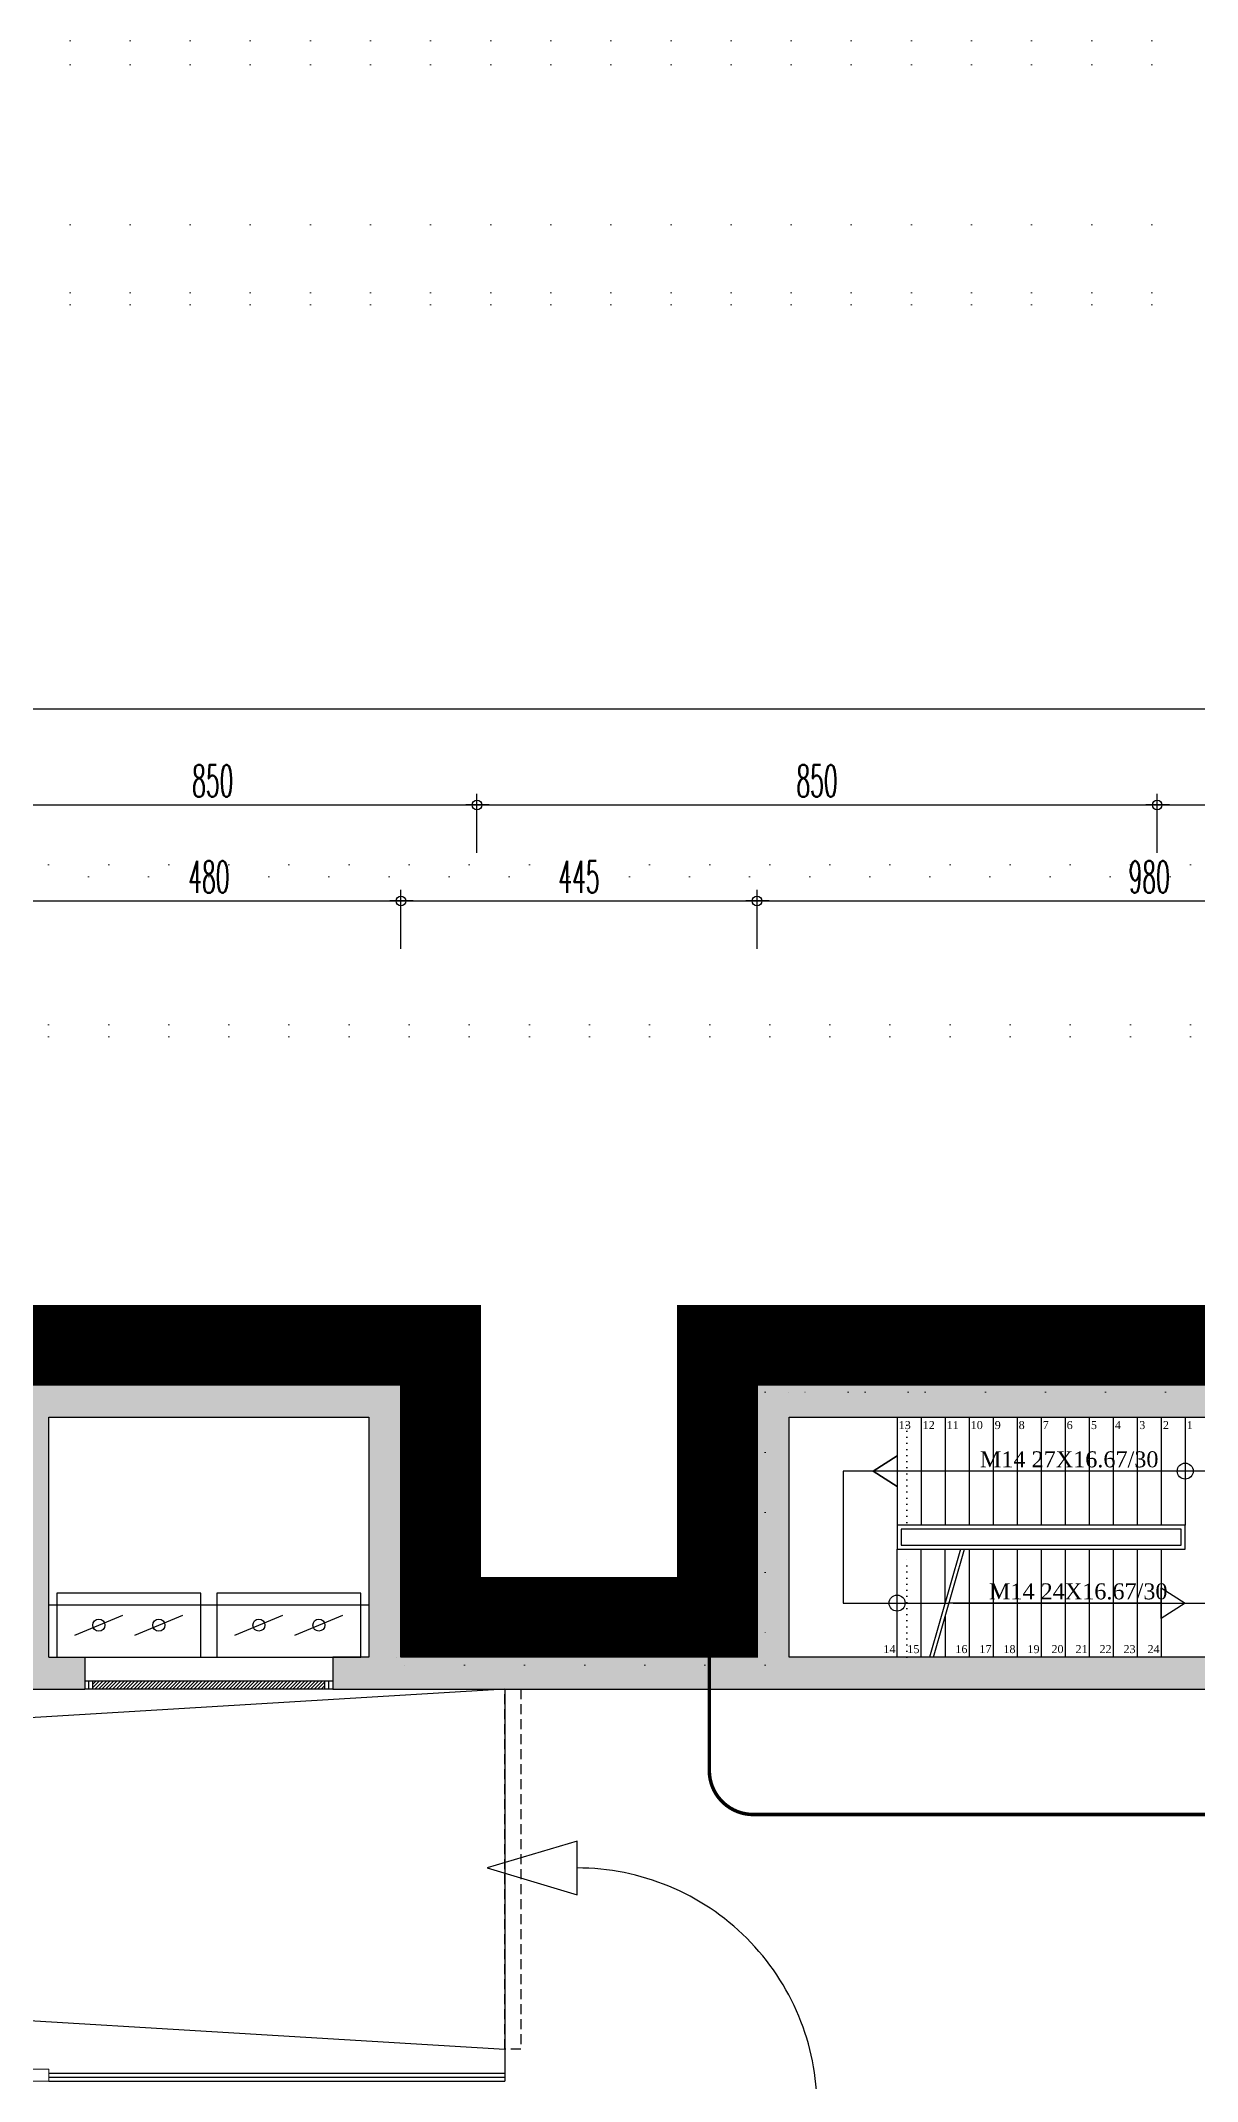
# Model space of a CAD drawing. Extents: x -5598 to 26293, y -3808 to 13850.
# Drawn here: x 10630 to 12075, y 11300 to 13850 of the extents above; entities that cross this region are included whole.
import ezdxf
from ezdxf.enums import TextEntityAlignment as Align

# ---------------------------------------------------------------- set-up
doc = ezdxf.new("R2010")
doc.units = 0
doc.header["$LTSCALE"] = 100
doc.header["$MEASUREMENT"] = 0
doc.linetypes.add('DOT', pattern=[0.25, 0, -0.25])
doc.linetypes.add('HIDDEN', pattern=[0.375, 0.25, -0.125])
for name, color, linetype in [('GOR', 7, 'Continuous'), ('IZ', 7, 'Continuous'), ('KA-PEN', 5, 'Continuous'), ('KOLON', 7, 'Continuous'), ('MEKANIK', 7, 'Continuous'), ('MERD', 7, 'Continuous'), ('OK', 7, 'Continuous'), ('OLCU DIS', 7, 'Continuous'), ('SOLID', 7, 'Continuous'), ('TARAMA', 7, 'Continuous'), ('YAZI', 7, 'Continuous')]:
    doc.layers.add(name, color=color, linetype=linetype)
for name, color, linetype, lineweight in [('Y-DETAIL NUMBER', 140, 'Continuous', 18), ('Y-DUVAR GAZBETON', 161, 'Continuous', 20), ('YOLLAR', 7, 'Continuous', 15)]:
    doc.layers.add(name, color=color, linetype=linetype, lineweight=lineweight)
doc.styles.add('olcu', font='romans.shx', dxfattribs={"width": 0.5})
doc.styles.add('YAZI', font='times.ttf')
doc.dimstyles.new('1-200', dxfattribs={"dimtxt": 40, "dimasz": 2, "dimexe": 0, "dimexo": 0, "dimgap": 10, "dimtad": 1, "dimdec": 4, "dimrnd": 0.1, "dimzin": 9, "dimdsep": 46, "dimtxsty": 'olcu', "dimblk1": 'SOL', "dimblk2": 'SAG', "dimsah": 1, "dimcen": 0, "dimse1": 1, "dimse2": 1, "dimclre": 13, "dimadec": 0, "dimazin": 0, "dimtfac": 1, "dimtdec": 4, "dimtix": 1, "dimtmove": 2, "dimatfit": 2, "dimldrblk": 'SOL', "dimfxl": 0, "dimtolj": 1, "dimarcsym": 0})

# ---------------------------------------------------------------- blocks, each defined once
blk = doc.blocks.new('OK-OTOPARK2')
at = {"layer": 'OK'}
blk.add_lwpolyline([(212.1, 87.9, 0.414214), (-87.9, -212.1)], format="xyb", dxfattribs=at)
blk.add_lwpolyline([(-88.2, -324.2), (-54.2, -212.1), (-121.6, -212.1)], close=True, dxfattribs=at)
blk = doc.blocks.new('*U550')
at = {"color": 0, "linetype": 'ByBlock', "ltscale": 3}
for p, q in [((14849.9, 1530), (-5410.1, 1530)), ((14849.9, 1500), (-5410.1, 1500)), ((14849.9, 1300), (-5410.1, 1300)), ((14849.9, 1215), (-5410.1, 1215)), ((14849.9, 1200), (-5410.1, 1200)), ((1230, 500), (7363, 500)), ((7363, 485), (1230, 485))]:
    blk.add_line(p, q, dxfattribs=at)
at = {"color": 16, "linetype": 'ByBlock', "ltscale": 3}
for p, q in [((1230, 300), (7363, 300)), ((1230, 285), (7363, 285)), ((6456, -149), (5645, -149)), ((5645, -149), (5645, -490)), ((6456, -159), (5655, -159)), ((5655, -159), (5655, -500)), ((5645, -490), (5180, -490)), ((5655, -500), (5180, -500))]:
    blk.add_line(p, q, dxfattribs=at)
for points in [[(5834, -149), (5645, -149), (5645, -490), (5180, -490)], [(5834, -159), (5655, -159), (5655, -500), (5180, -500)]]:
    blk.add_lwpolyline(points, dxfattribs=at)
blk = doc.blocks.new('*U542')
h = blk.add_hatch()
h.set_pattern_fill('LINE', color=16, scale=25, angle=45)
h.set_pattern_definition([(45, (160, 0), (-2.20971, 2.20971), [])])
h.paths.add_polyline_path([(300, -10), (300, 0), (10, 0), (10, -10)])
at = {"color": 0}
for p, q in [((0, 0), (310, 0)), ((5, 0), (5, -10)), ((10, 0), (10, -10)), ((300, 0), (300, -10)), ((305, 0), (305, -10)), ((0, -10), (310, -10))]:
    blk.add_line(p, q, dxfattribs=at)
at = {"color": 16}
blk.add_line((310, -40), (0, -40), dxfattribs=at)
blk = doc.blocks.new('TASIYICI SISTEM (1.BODRUM KAT)')
at = {"layer": 'TARAMA'}
h = blk.add_hatch(dxfattribs=at)
h.set_pattern_fill('ANSI33', color=253, scale=100)
h.set_pattern_definition([(45, (-5880, -12320), (-17.67767, 17.67767), []), (45, (-5862.322, -12320), (-17.67767, 17.67767), [12.5, -6.25])])
h.paths.add_polyline_path([(14455, -490), (14410, -490), (14410, -190), (14810, -190), (14810, -490), (14765, -490), (14765, -530), (14890, -530), (14890, -1480), (15145, -1480), (15145, -1450), (14920, -1450), (14920, -530), (15350, -530), (15350, -4295.5), (15370, -4340.5), (15390, -4295.5), (15390, -490), (14850, -490), (14850, -150), (14370, -150), (14370, -490), (9600, -490), (9600, -150), (9120, -150), (9120, -490), (7560, -490), (7560, -150), (7080, -150), (7080, -490), (6625, -490), (6625, -150), (5645, -150), (5645, -490), (5200, -490), (5200, -150), (4720, -150), (4720, -490), (2000, -490), (2000, -150), (1520, -150), (1520, -490), (375, -490), (375, -150), (-55, -150), (-55, -110), (-2165, -110), (-2165, -20), (-3305, -20), (-3305, 320), (-3910, 320), (-3910, -20), (-4940, -20), (-4940, 320), (-5610, 320), (-5610, -20), (-6080, -20), (-6080, -60), (-5525, -60), (-5525, -20), (-5570, -20), (-5570, 280), (-5170, 280), (-5170, -20), (-5215, -20), (-5215, -60), (-5110, -60), (-5110, -20), (-5145, -20), (-5145, 280), (-4980, 280), (-4980, -20), (-5020, -20), (-5020, -60), (-3825, -60), (-3825, -20), (-3870, -20), (-3870, 280), (-3470, 280), (-3470, -20), (-3515, -20), (-3515, -60), (-3445, -60), (-3445, -20), (-3445, 280), (-3345, 280), (-3345, -60), (-2225, -60), (-2225, -190), (-2095, -190), (-2095, -150), (-1385, -150), (-1385, -265), (-1355, -265), (-1355, -150), (-1005, -150), (-1005, -265), (-975, -265), (-975, -150), (-95, -150), (-95, -580), (-975, -580), (-975, -405), (-1005, -405), (-1005, -610), (-65, -610), (-65, -530), (205, -530), (205, -490), (-65, -490), (-65, -190), (335, -190), (335, -490), (325, -490), (325, -530), (1605, -530), (1605, -490), (1560, -490), (1560, -190), (1960, -190), (1960, -490), (1915, -490), (1915, -530), (4805, -530), (4805, -490), (4760, -490), (4760, -190), (5160, -190), (5160, -490), (5115, -490), (5115, -530), (6445, -530), (6445, -490), (5685, -490), (5685, -190), (6585, -190), (6585, -530), (7165, -530), (7165, -490), (7120, -490), (7120, -190), (7520, -190), (7520, -490), (7475, -490), (7475, -530), (9205, -530), (9205, -490), (9160, -490), (9160, -190), (9560, -190), (9560, -490), (9515, -490), (9515, -530), (14455, -530)])
at = {"layer": 'GOR', "color": 6}
blk.add_line((5160, -425), (4760, -425), dxfattribs=at)
at = {"layer": 'IZ', "color": 9, "linetype": 'HIDDEN', "ltscale": 0.5}
blk.add_lwpolyline([(5330, -980), (5330, -530), (5350, -530), (5350, -980)], close=True, dxfattribs=at)
at = {"layer": 'KOLON', "color": 4}
for p, q in [((4760, -490), (4805, -490)), ((4805, -490), (4805, -530)), ((1915, -530), (4805, -530))]:
    blk.add_line(p, q, dxfattribs=at)
for points in [[(6445, -490), (5685, -490), (5685, -190), (6585, -190)], [(6625, -150), (5645, -150), (5645, -490), (5200, -490), (5200, -150), (4720, -150), (4720, -490), (2000, -490), (2000, -150), (1520, -150), (1520, -490), (375, -490), (375, -150), (-55, -150), (-55, -110), (-2165, -110)], [(4760, -490), (4760, -190), (5160, -190), (5160, -490), (5115, -490), (5115, -530), (6445, -530)]]:
    blk.add_lwpolyline(points, dxfattribs=at)
at = {"layer": 'MERD', "color": 6}
for p, q in [((5820, -190), (5820, -325)), ((5850, -190), (5850, -325)), ((5880, -190), (5880, -325)), ((5910, -190), (5910, -325)), ((5940, -190), (5940, -325)), ((5970, -190), (5970, -325)), ((6000, -190), (6000, -325)), ((6030, -190), (6030, -325)), ((6060, -190), (6060, -325)), ((6090, -190), (6090, -325)), ((6120, -190), (6120, -325)), ((6150, -190), (6150, -325)), ((6180, -190), (6180, -325)), ((5820, -490), (5820, -355)), ((5850, -490), (5850, -355)), ((5899.2, -355), (5860.4, -490)), ((5865.4, -490), (5904.2, -355)), ((5880, -421.9), (5880, -355)), ((5910, -355), (5910, -490)), ((5940, -355), (5940, -490)), ((5970, -355), (5970, -490)), ((6000, -355), (6000, -490)), ((6030, -355), (6030, -490)), ((6060, -355), (6060, -490)), ((6090, -355), (6090, -490)), ((6120, -355), (6120, -490)), ((6150, -355), (6150, -490)), ((6150, -422.5), (5884.8, -422.5)), ((5880, -439.3), (5880, -490))]:
    blk.add_line(p, q, dxfattribs=at)
for points in [[(5820, -276.7), (5790, -257.5), (5820, -238.3), (5790, -257.5)], [(6180, -325), (5820, -325), (5820, -355), (6180, -355)], [(6175, -330), (5825, -330), (5825, -350), (6175, -350)], [(6150, -403.3), (6180, -422.5), (6150, -441.7)]]:
    blk.add_lwpolyline(points, close=True, dxfattribs=at)
blk.add_lwpolyline([(5889.9, -422.5), (6247.5, -422.5), (6247.5, -257.5), (5752.5, -257.5), (5752.5, -422.5), (5884.9, -422.5)], dxfattribs=at)
for centre in [(6180, -257.5), (5820, -422.5)]:
    blk.add_circle(centre, 10, dxfattribs=at)
at = {"layer": 'KA-PEN', "color": 5, "rotation": 180}
blk.add_blockref('*U542', (5115, -530), dxfattribs=at)
at = {"layer": 'YAZI', "color": 7, "style": 'YAZI'}
for s, p in [('13', (5822, -195)), ('12', (5852, -195)), ('11', (5882, -195)), ('10', (5912, -195)), ('9', (5942, -195)), ('8', (5971.9, -195)), ('7', (6002, -195)), ('6', (6031.9, -195)), ('5', (6062.2, -195)), ('4', (6092.2, -195)), ('3', (6122.6, -195)), ('2', (6152.2, -195)), ('1', (6182, -195))]:
    blk.add_text(s, height=10, dxfattribs=at).set_placement(p, align=Align.TOP_LEFT)
for s, p in [('M14 27X16.67/30', (5923.4, -252.8)), ('M14 24X16.67/30', (5934.7, -417.8))]:
    blk.add_text(s, height=20, dxfattribs=at).set_placement(p)
for s, p in [('14', (5818, -485)), ('15', (5848, -485)), ('16', (5908, -485)), ('17', (5938, -485)), ('18', (5968, -485)), ('19', (5998, -485)), ('20', (6028, -485)), ('21', (6058, -485)), ('22', (6088, -485)), ('23', (6118, -485)), ('24', (6148, -485))]:
    blk.add_text(s, height=10, dxfattribs=at).set_placement(p, align=Align.RIGHT)
blk = doc.blocks.new('SOL')
at = {"color": 0}
for p, q in [((0, 30), (0, -7)), ((7.6, 0), (-7, 0))]:
    blk.add_line(p, q, dxfattribs=at)
blk.add_circle((0, 0), 3, dxfattribs=at)
blk = doc.blocks.new('SAG')
at = {"color": 0}
for p, q in [((7.6, 0), (-7, 0)), ((0, -30), (0, 7))]:
    blk.add_line(p, q, dxfattribs=at)
blk.add_circle((0, 0), 3, dxfattribs=at)
blk = doc.blocks.new('*D380')
at = {"layer": 'OLCU DIS', "color": 0, "lineweight": -2, "transparency": 16777216}
blk.add_line((10602, 12775), (11078, 12775), dxfattribs=at)
at = {"layer": 'OLCU DIS', "color": 0, "lineweight": -2, "transparency": 16777216, "xscale": 2, "yscale": 2, "zscale": 2, "rotation": 180}
blk.add_blockref('SOL', (10600, 12775), dxfattribs=at)
at = {"layer": 'OLCU DIS', "color": 0, "lineweight": -2, "transparency": 16777216, "xscale": 2, "yscale": 2, "zscale": 2}
blk.add_blockref('SAG', (11080, 12775), dxfattribs=at)
at = {"layer": 'OLCU DIS', "color": 0, "transparency": 16777216, "insert": (10840, 12805), "char_height": 40, "attachment_point": 5, "style": 'olcu'}
blk.add_mtext('\\A1;480', dxfattribs=at)
blk = doc.blocks.new('*D381')
at = {"layer": 'OLCU DIS', "color": 0, "lineweight": -2, "transparency": 16777216}
blk.add_line((11082, 12775), (11523, 12775), dxfattribs=at)
at = {"layer": 'OLCU DIS', "color": 0, "lineweight": -2, "transparency": 16777216, "xscale": 2, "yscale": 2, "zscale": 2, "rotation": 180}
blk.add_blockref('SOL', (11080, 12775), dxfattribs=at)
at = {"layer": 'OLCU DIS', "color": 0, "lineweight": -2, "transparency": 16777216, "xscale": 2, "yscale": 2, "zscale": 2}
blk.add_blockref('SAG', (11525, 12775), dxfattribs=at)
at = {"layer": 'OLCU DIS', "color": 0, "transparency": 16777216, "insert": (11302.5, 12805), "char_height": 40, "attachment_point": 5, "style": 'olcu'}
blk.add_mtext('\\A1;445', dxfattribs=at)
blk = doc.blocks.new('*D382')
at = {"layer": 'OLCU DIS', "color": 0, "lineweight": -2, "transparency": 16777216}
blk.add_line((11527, 12775), (12503, 12775), dxfattribs=at)
at = {"layer": 'OLCU DIS', "color": 0, "lineweight": -2, "transparency": 16777216, "xscale": 2, "yscale": 2, "zscale": 2, "rotation": 180}
blk.add_blockref('SOL', (11525, 12775), dxfattribs=at)
at = {"layer": 'OLCU DIS', "color": 0, "lineweight": -2, "transparency": 16777216, "xscale": 2, "yscale": 2, "zscale": 2}
blk.add_blockref('SAG', (12505, 12775), dxfattribs=at)
at = {"layer": 'OLCU DIS', "color": 0, "transparency": 16777216, "insert": (12015, 12805), "char_height": 40, "attachment_point": 5, "style": 'olcu'}
blk.add_mtext('\\A1;980', dxfattribs=at)
blk = doc.blocks.new('*D421')
at = {"layer": 'OLCU DIS', "color": 0, "lineweight": -2, "transparency": 16777216}
blk.add_line((10327, 12895), (11173, 12895), dxfattribs=at)
at = {"layer": 'OLCU DIS', "color": 0, "lineweight": -2, "transparency": 16777216, "xscale": 2, "yscale": 2, "zscale": 2, "rotation": 180}
blk.add_blockref('SOL', (10325, 12895), dxfattribs=at)
at = {"layer": 'OLCU DIS', "color": 0, "lineweight": -2, "transparency": 16777216, "xscale": 2, "yscale": 2, "zscale": 2}
blk.add_blockref('SAG', (11175, 12895), dxfattribs=at)
at = {"layer": 'OLCU DIS', "color": 0, "transparency": 16777216, "insert": (10844.9, 12925), "char_height": 40, "attachment_point": 5, "style": 'olcu'}
blk.add_mtext('\\A1;850', dxfattribs=at)
blk = doc.blocks.new('*D422')
at = {"layer": 'OLCU DIS', "color": 0, "lineweight": -2, "transparency": 16777216}
blk.add_line((11177, 12895), (12023, 12895), dxfattribs=at)
at = {"layer": 'OLCU DIS', "color": 0, "lineweight": -2, "transparency": 16777216, "xscale": 2, "yscale": 2, "zscale": 2, "rotation": 180}
blk.add_blockref('SOL', (11175, 12895), dxfattribs=at)
at = {"layer": 'OLCU DIS', "color": 0, "lineweight": -2, "transparency": 16777216, "xscale": 2, "yscale": 2, "zscale": 2}
blk.add_blockref('SAG', (12025, 12895), dxfattribs=at)
at = {"layer": 'OLCU DIS', "color": 0, "transparency": 16777216, "insert": (11600, 12925), "char_height": 40, "attachment_point": 5, "style": 'olcu'}
blk.add_mtext('\\A1;850', dxfattribs=at)
blk = doc.blocks.new('*D423')
at = {"layer": 'OLCU DIS', "color": 0, "lineweight": -2, "transparency": 16777216}
blk.add_line((12027, 12895), (12873, 12895), dxfattribs=at)
at = {"layer": 'OLCU DIS', "color": 0, "lineweight": -2, "transparency": 16777216, "xscale": 2, "yscale": 2, "zscale": 2, "rotation": 180}
blk.add_blockref('SOL', (12025, 12895), dxfattribs=at)
at = {"layer": 'OLCU DIS', "color": 0, "lineweight": -2, "transparency": 16777216, "xscale": 2, "yscale": 2, "zscale": 2}
blk.add_blockref('SAG', (12875, 12895), dxfattribs=at)
at = {"layer": 'OLCU DIS', "color": 0, "transparency": 16777216, "insert": (12450, 12925), "char_height": 40, "attachment_point": 5, "style": 'olcu'}
blk.add_mtext('\\A1;850', dxfattribs=at)
blk = doc.blocks.new('*D438')
at = {"layer": 'OLCU DIS', "color": 0, "lineweight": -2, "transparency": 16777216}
blk.add_line((-2968, 13015), (21268, 13015), dxfattribs=at)
at = {"layer": 'OLCU DIS', "color": 0, "lineweight": -2, "transparency": 16777216, "xscale": 2, "yscale": 2, "zscale": 2, "rotation": 180}
blk.add_blockref('SOL', (-2970, 13015), dxfattribs=at)
at = {"layer": 'OLCU DIS', "color": 0, "lineweight": -2, "transparency": 16777216, "xscale": 2, "yscale": 2, "zscale": 2}
blk.add_blockref('SAG', (21270, 13015), dxfattribs=at)
at = {"layer": 'OLCU DIS', "color": 0, "transparency": 16777216, "insert": (9252.5, 13045), "char_height": 40, "attachment_point": 5, "style": 'olcu'}
blk.add_mtext('\\A1;24240', dxfattribs=at)
blk = doc.blocks.new('*D439')
at = {"layer": 'OLCU DIS', "color": 0, "lineweight": -2, "transparency": 16777216}
blk.add_line((21870, 12638), (21870, 12302), dxfattribs=at)
at = {"layer": 'OLCU DIS', "color": 0, "lineweight": -2, "transparency": 16777216, "xscale": 2, "yscale": 2, "zscale": 2}
for name, p, rotation in [('SOL', (21870, 12640), 90), ('SAG', (21870, 12300), 270)]:
    blk.add_blockref(name, p, dxfattribs=dict(at, rotation=rotation))
at = {"layer": 'OLCU DIS', "color": 0, "transparency": 16777216, "insert": (21840, 12470), "char_height": 40, "attachment_point": 5, "rotation": 90, "style": 'olcu'}
blk.add_mtext('\\A1;340', dxfattribs=at)
blk = doc.blocks.new('*D440')
at = {"layer": 'OLCU DIS', "color": 0, "lineweight": -2, "transparency": 16777216}
blk.add_line((21870, 12298), (21870, 12212), dxfattribs=at)
at = {"layer": 'OLCU DIS', "color": 0, "lineweight": -2, "transparency": 16777216, "xscale": 2, "yscale": 2, "zscale": 2}
for name, p, rotation in [('SOL', (21870, 12300), 90), ('SAG', (21870, 12210), 270)]:
    blk.add_blockref(name, p, dxfattribs=dict(at, rotation=rotation))
at = {"layer": 'OLCU DIS', "color": 0, "transparency": 16777216, "insert": (21840, 12255), "char_height": 40, "attachment_point": 5, "rotation": 90, "style": 'olcu'}
blk.add_mtext('\\A1;90', dxfattribs=at)
blk = doc.blocks.new('*D441')
at = {"layer": 'OLCU DIS', "color": 0, "lineweight": -2, "transparency": 16777216}
blk.add_line((21870, 12210), (21870, 12170), dxfattribs=at)
at = {"layer": 'OLCU DIS', "color": 0, "transparency": 16777216, "insert": (21840, 12190), "char_height": 40, "attachment_point": 5, "rotation": 90, "style": 'olcu'}
blk.add_mtext('\\A1;40', dxfattribs=at)
blk = doc.blocks.new('ALR_MOTORLU_DUMAN_DAMPERI_(120X80)')
at = {"color": 0}
blk.add_lwpolyline([(-90, -40), (90, -40), (90, 40), (-90, 40)], close=True, dxfattribs=at)
for points in [[(-67.5, -12.5), (-7.5, 12.5)], [(7.5, -12.5), (67.5, 12.5)]]:
    blk.add_lwpolyline(points, dxfattribs=at)
for centre in [(-37.5, 0), (37.5, 0)]:
    blk.add_circle(centre, 7.5, dxfattribs=at)

msp = doc.modelspace()

# ---------------------------------------------------------------- linework, layer by layer
at = {"layer": 'MERD', "color": 6, "linetype": 'DOT', "ltscale": 0.3}
for p, q in [((11712, 12120.00012), (11712, 11985.00012)), ((11712, 11830.00012), (11712, 11955.00012))]:
    msp.add_line(p, q, dxfattribs=at)
at = {"layer": 'MERD', "color": 6}
for p, q in [((10640, 11310), (11210, 11310)), ((10640, 11305), (11210, 11305)), ((10640, 11300.00003), (11210, 11300.00003))]:
    msp.add_line(p, q, dxfattribs=at)
for points in [[(11210, 11790), (9359.54774, 11678.22766)], [(11210, 11790), (11210, 11300.00003)], [(9247.53589, 11458.53794), (11210, 11339.99979)]]:
    msp.add_lwpolyline(points, dxfattribs=at)
at = {"layer": 'SOLID', "color": 251, "const_width": 100}
msp.add_lwpolyline([(3765.00004, 12260), (5875, 12260), (5875, 12220), (6305, 12220), (6305, 11880), (7350, 11880), (7350, 12220), (7930, 12220), (7930, 11880), (10550, 11880), (10550, 12220), (11130, 12220), (11130, 11880), (11475, 11880), (11475, 12220.00012), (12555, 12220.00012)], dxfattribs=at)
at = {"layer": 'Y-DETAIL NUMBER', "linetype": 'HIDDEN', "const_width": 4.374}
msp.add_lwpolyline([(11520.34269, 12221.27345), (12484.27502, 12221.27345, -0.4142135624), (12539.27502, 12166.27345), (12539.27502, 11688.24886, -0.4142135624), (12484.27502, 11633.24886), (11520.34269, 11633.24886, -0.4142135624), (11465.34269, 11688.24886), (11465.34269, 12166.27345, -0.4142135624)], format="xyb", close=True, dxfattribs=at)
at = {"layer": 'Y-DUVAR GAZBETON'}
for p, q in [((10640, 11315.00008), (10360, 11315.00008)), ((10640, 11300.00008), (10360, 11300.00008)), ((10640, 11300.00008), (10640, 11315.00008))]:
    msp.add_line(p, q, dxfattribs=at)

# ---------------------------------------------------------------- block references
at = {"layer": 'KOLON'}
msp.add_blockref('TASIYICI SISTEM (1.BODRUM KAT)', (5880, 12320), dxfattribs=at)
at = {"layer": 'MEKANIK', "color": 60}
for p in [(10739.99956, 11869.90645), (10940.00044, 11870.00021)]:
    msp.add_blockref('ALR_MOTORLU_DUMAN_DAMPERI_(120X80)', p, dxfattribs=at)
at = {"layer": 'OK', "color": 252, "rotation": 270}
msp.add_blockref('OK-OTOPARK2', (11512.13203, 11478.56162), dxfattribs=at)
at = {"layer": 'YOLLAR', "color": 9, "linetype": 'DOT'}
msp.add_blockref('*U550', (5880, 12320.00004), dxfattribs=at)

# ---------------------------------------------------------------- dimensions: what is measured, and where the dimension line sits
at = {"layer": 'OLCU DIS', "color": 7}
for base, p1, p2, picture, middle in [((21270, 13015), (-2970, 12715), (21270, 12715), '*D438', (9252.53122, 13045)), ((11175, 12895), (10325, 12895), (11175, 12895), '*D421', (10844.93024, 12925))]:
    dim = msp.add_linear_dim(base=base, p1=p1, p2=p2, dimstyle='1-200', dxfattribs=at)
    dim.commit()
    dim.dimension.update_dxf_attribs({"geometry": picture, "text_midpoint": middle, "dimtype": 160})
for base, p1, p2, picture, middle in [((12025, 12895), (11175, 12895), (12025, 12895), '*D422', (11600, 12925)), ((12875, 12895), (12025, 12895), (12875, 12895), '*D423', (12450, 12925)), ((11080, 12775), (10600, 12170), (11080, 12170), '*D380', (10840, 12805)), ((11525, 12775), (11080, 12170), (11525, 12170.00024), '*D381', (11302.5, 12805)), ((12505, 12775), (11525, 12170.00024), (12505, 12170.00012), '*D382', (12015, 12805))]:
    dim = msp.add_linear_dim(base=base, p1=p1, p2=p2, dimstyle='1-200', dxfattribs=at)
    dim.commit()
    dim.dimension.update_dxf_attribs({"geometry": picture, "text_midpoint": middle})
for base, p1, p2, picture, middle in [((21870.00016, 12300), (2575, 12640), (2575, 12300), '*D439', (21840.00016, 12470)), ((21870.00016, 12210), (2575, 12300), (3715.00004, 12210), '*D440', (21840.00016, 12255)), ((21870.00016, 12170), (3715.00004, 12210), (20730, 12170), '*D441', (21840.00016, 12190))]:
    dim = msp.add_linear_dim(base=base, p1=p1, p2=p2, angle=90, dimstyle='1-200', dxfattribs=at)
    dim.commit()
    dim.dimension.update_dxf_attribs({"geometry": picture, "text_midpoint": middle})

doc.saveas('drawing.dxf')
